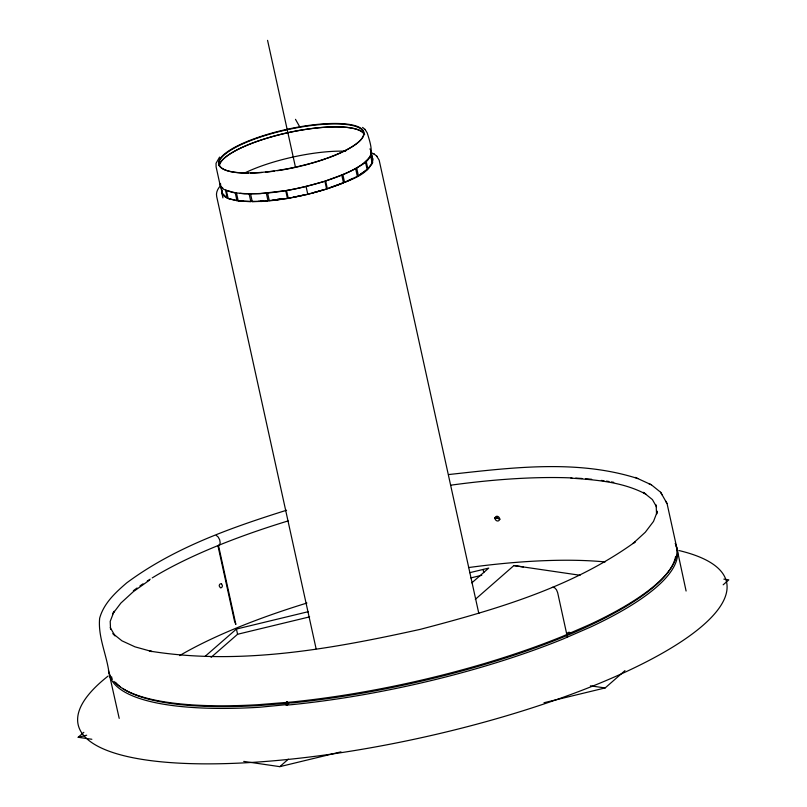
<?xml version="1.0" encoding="UTF-8"?>
<svg xmlns="http://www.w3.org/2000/svg" width="807" height="807" viewBox="0 0 807 807"><rect width="100%" height="100%" fill="white"/><g stroke="black" fill="none" stroke-linecap="round" stroke-linejoin="round"><path stroke-width="1.21" d="M675.741 546.026L676.811 547.903A290.742 75.737 -12.4 0 1 590.321 627.15L563.064 639.003A290.742 75.737 -12.4 0 1 291.609 704.682L286.112 705.147L285.244 702.796L291.811 702.937A289.36 75.384 -12.4 0 0 675.59 556.487M566.817 634.514L567.2 633.465A2.804 2.159 -83.3 0 1 569.641 632.406L570.378 632.97M500.108 519.204A2.512 2.149 51.3 0 1 498.08 518.376L496.789 517.458L497.051 516.47M288.25 703.22L286.979 705.157M111.971 679.444L108.975 672.725A290.742 75.737 -12.4 0 1 108.441 670.405M219.585 157.093L216.044 163.286L216.105 166.878L220.119 185.146L221.421 187.436L223.892 189.433L232.184 192.399L244.46 193.831L259.965 193.65L285.718 190.623L287.443 198.451L261.68 201.478L239.588 201.135L229.218 198.925L225.617 197.261L223.136 195.264L221.834 192.964L221.723 190.402M220.503 185.691C217.829 188.596 215.751 192.53 216.69 196.585L316.102 648.767M243.724 761.394L279.817 766.65L288.331 759.155M91.867 739.273L78.178 737.275L83.837 732.322M471.813 582.866L488.729 568.088L469.664 572.698M475.303 599.349L513.898 565.566L580.092 575.27M543.999 702.736L605.149 687.937L624.971 670.617M723.163 584.813L728.822 579.86L723.849 579.133M205.24 656.242L236.431 629.046L308.476 611.635M211.111 657.342L237.581 634.262L309.626 616.861M285.507 703.664L287.181 701.747L285.385 703.24M285.486 703.381L287.181 702.019M285.275 703.068L287.181 701.545M149.608 580.062L133.266 591.723L120.889 603.061L112.667 613.905L114.12 611.262L110.206 621.37L110.569 629.49M287.726 704.521L259.118 707.285A290.742 75.737 -12.4 0 1 109.016 673.008M286.556 510.236C230.711 527.768 174.07 547.721 126.638 582.936C115.401 592.62 103.679 603.444 99.644 618.273C97.818 636.884 106.665 654.538 108.975 672.725M239.941 193.307C268.691 195.344 297.46 189.433 324.898 181.222L326.613 189.05L307.79 194.305L288.25 198.33L286.535 190.502C299.629 188.384 312.42 184.853 325.14 181.151C341.24 174.867 360.265 170.116 370.867 155.368L370.806 152.674M267.611 193.044L269.336 200.862C294.696 198.129 319.764 192.328 343.51 182.917L341.785 175.099M470.814 577.913L481.799 575.26M78.178 737.275L86.692 735.217M279.817 766.65L340.978 751.852M111.891 679.292L111.699 676.952M449.045 474.506C511.366 467.737 577.025 459.022 637.873 478.581M286.687 702.433L291.034 702.07A290.742 75.737 -12.4 0 0 562.499 636.39L589.746 624.537A290.742 75.737 -12.4 0 0 676.236 545.29L667.056 503.558L660.63 492.26L651.37 484.795L635.26 477.391M494.913 517.61L496.789 517.458M494.741 518.548L498.02 518.286M285.517 702.494L258.543 704.672A290.742 75.737 -12.4 0 1 113.868 681.35M285.527 703.432L259.461 705.52A289.36 75.384 -12.4 0 1 122.533 688.371M570.922 478.127C596.393 479.893 622.903 481.93 645.852 494.136L643.441 492.351L652.399 499.573L656.525 506.846M523.329 566.968L513.898 565.566M552.281 587.325L554.56 587.647L556.487 589.776L557.687 592.762L567.392 637.127M590.401 685.849L605.149 687.937M648.646 483.554L651.37 484.795M371.049 152.533L374.448 154.278M221.481 583.905L221.249 583.794A2.078 1.604 -83.3 0 0 219.201 585.902L220.372 587.809A2.078 1.604 -83.3 0 0 222.409 585.7L221.632 583.986M222.772 188.021L220.624 186.326L220.553 183.653M365.036 129.402L367.225 132.933C371.876 147.873 375.316 157.879 360.134 165.849C349.431 172.506 337.588 177.076 325.635 180.97L327.36 188.798C341.583 182.352 369.878 177.126 372.965 159.019L371.654 156.719M376.556 155.983L379.149 160.089L478.833 613.502M362.575 127.425L365.44 129.725M373.923 153.855L377.101 156.407M216.276 535.384L218.243 537.079L219.716 539.893L220.19 542.879L219.514 545.028L217.91 545.623L234.544 621.269L235.846 624.396L218.475 545.411M660.63 492.26L662.164 494.923M665.513 500.865L667.056 503.558M675.177 543.414L676.236 545.29M369.939 148.892L370.433 149.769M371.24 151.191L370.746 150.314L372.461 158.142L372.582 162.863L370.857 155.035M295.483 119.325L299.568 126.517M110.266 627.564L114.977 635.866L112.93 633.576L121.928 640.819L135.021 646.851L152.029 651.562L149.396 651.027C239.82 665.755 332 648.848 420.397 629.319C495.054 609.688 571.891 587.758 635.19 541.901L632.981 543.525L645.318 532.216L653.519 521.403L657.443 511.255L656.555 514.21L656.141 504.94M119.204 718.371L109.54 675.328M287.242 702.201L287.322 702.443A1.543 1.311 51.3 0 0 288.805 703.432M676.811 547.903L686.101 591.027M483.1 569.449L483.786 572.577M370.927 152.009L372.158 157.597M370.605 155.69L372.33 163.518L367.901 169.036L366.176 161.218M365.44 161.894L367.165 169.722L358.379 175.714L356.654 167.896M355.615 168.512L357.33 176.33L344.579 182.453L342.854 174.625M306.065 186.478L307.79 194.305M267.571 40.35L295.513 167.442M266.33 193.145L268.055 200.973L252.268 201.75L250.553 193.922M249.141 193.902L250.866 201.73L238.216 200.913L236.491 193.085L225.546 190.2L227.261 198.018L222.641 194.386L220.926 186.568M235.261 192.893L236.976 200.711L228.109 198.411L226.384 190.583M220.614 186.014L222.329 193.841L222.248 190.301M221.834 192.964L222.914 197.886M236.431 629.046L237.581 634.262M220.039 183.431L220.119 185.146M248.324 173.132A73.911 19.257 -12.4 0 1 235.422 147.479A73.911 19.257 -12.4 0 1 339.858 124.016A73.911 19.257 -12.4 0 1 342.561 151.968M341.482 152.473A73.911 19.257 -12.4 0 1 326.946 158.394M325.806 158.797A73.911 19.257 -12.4 0 1 311.26 163.377M310.17 163.69A73.911 19.257 -12.4 0 1 302.393 165.728M301.273 166A73.911 19.257 -12.4 0 1 277.537 170.67M274.209 171.145A73.911 19.257 -12.4 0 1 265.533 172.184M261.942 172.516A73.911 19.257 -12.4 0 1 250.614 173.112M280.069 198.855A74.688 19.459 -12.4 0 1 277.527 199.188M262.961 200.57A74.688 19.459 -12.4 0 1 260.671 200.691M244.592 173.031A74.688 19.459 -12.4 0 1 345.648 151.202M219.09 165.627A74.688 19.459 -12.4 0 1 220.14 162.933M220.735 161.995A74.688 19.459 -12.4 0 1 295.786 131.117A74.688 19.459 -12.4 0 1 364.643 134.598M219.403 165.435A74.345 19.368 -12.4 0 1 289.652 132.298A74.345 19.368 -12.4 0 1 364.27 134.547M370.231 165.879A76.574 19.943 -12.4 0 1 368.254 168.128M366.6 169.672A76.574 19.943 -12.4 0 1 360.759 173.929M352.78 178.408A76.574 19.943 -12.4 0 1 347.202 181.05M342.884 182.907A76.574 19.943 -12.4 0 1 330.325 187.587M323.849 189.665A76.574 19.943 -12.4 0 1 312.561 192.863M303.24 195.123A76.574 19.943 -12.4 0 1 293.839 197.09M290.318 197.735A76.574 19.943 -12.4 0 1 287.978 198.149M283.328 198.895A76.574 19.943 -12.4 0 1 271.999 200.368M262.911 201.135A76.574 19.943 -12.4 0 1 258.23 201.377M243.583 201.175A76.574 19.943 -12.4 0 1 241.031 200.933M225.133 196.131A76.574 19.943 -12.4 0 1 223.236 194.003M133.357 590.764A285.214 74.294 -12.4 0 1 137.059 588M139.974 585.912A285.214 74.294 -12.4 0 1 143.01 583.824M147.247 581.03A285.214 74.294 -12.4 0 1 150.193 579.164M152.22 577.903A285.214 74.294 -12.4 0 1 288.129 520.918M450.76 485.189A285.214 74.294 -12.4 0 1 571.971 477.936M575.714 478.117A285.214 74.294 -12.4 0 1 582.008 478.49M585.69 478.763A285.214 74.294 -12.4 0 1 591.672 479.287M601.376 480.397A285.214 74.294 -12.4 0 1 603.949 480.75M606.481 481.123A285.214 74.294 -12.4 0 1 608.962 481.517M611.383 481.92A285.214 74.294 -12.4 0 1 613.764 482.354M179.648 655.587A279.676 72.852 -12.4 0 1 306.922 603.051M468.484 567.573A279.676 72.852 -12.4 0 1 605.129 561.934M120.515 686.928A289.36 75.384 -12.4 0 1 115.482 682.308M678.848 550.505A331.959 86.48 -12.4 0 1 421.052 737.78A331.959 86.48 -12.4 0 1 108.108 676.054M251.764 172.91A74.345 19.368 -12.4 0 0 363.927 134.386A74.345 19.368 -12.4 0 0 258.179 137.351A74.345 19.368 -12.4 0 0 251.764 172.91M495.044 518.316A2.512 2.149 51.3 0 0 498.534 520.828A2.512 2.149 51.3 0 0 498.454 516.752A2.512 2.149 51.3 0 0 495.044 518.316"/></g></svg>
